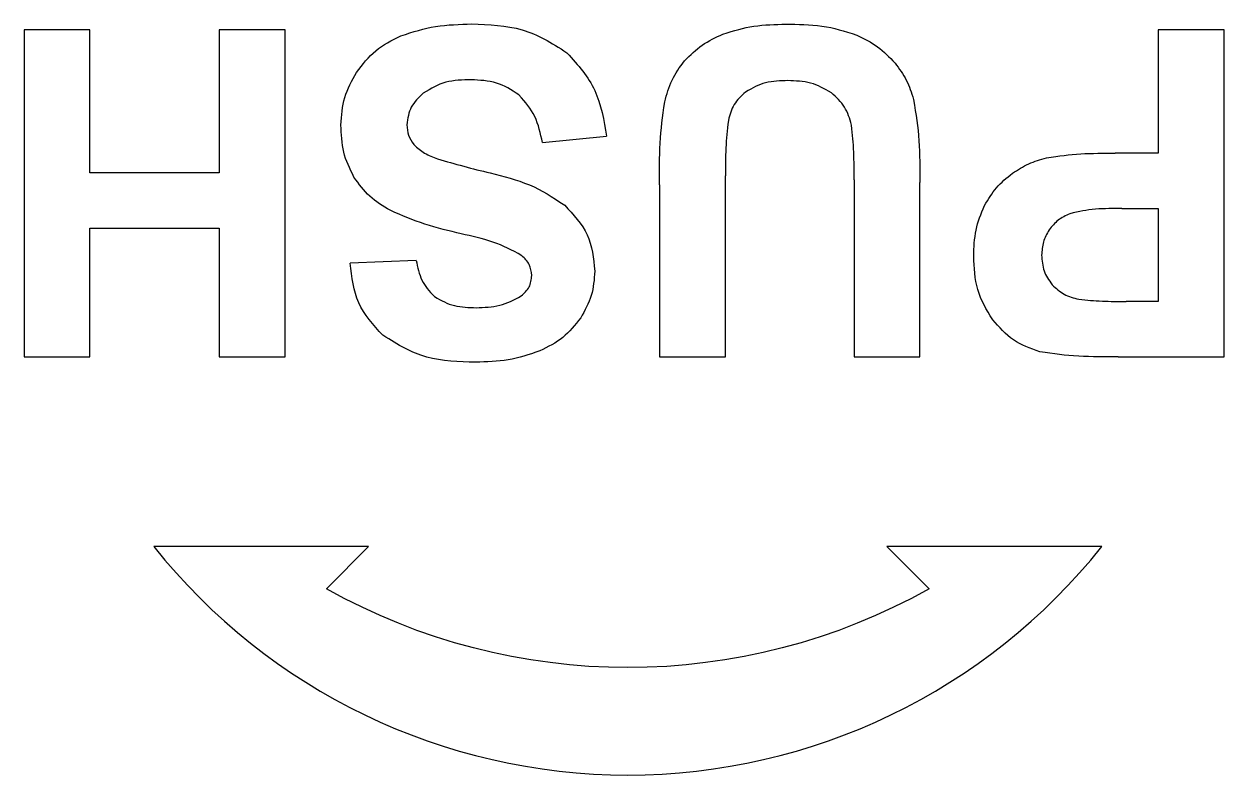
# Model space of a CAD drawing. Header units: millimetres. Extents: x -5.6 to 5.6, y -5.3 to 1.7.
import ezdxf

# ---------------------------------------------------------------- set-up
doc = ezdxf.new("R2010")
doc.units = ezdxf.units.MM
doc.layers.get('0').update_dxf_attribs({"linetype": 'CONTINUOUS'})

msp = doc.modelspace()

# ---------------------------------------------------------------- linework, layer by layer
for p, q in [((5.551, 1.685), (4.937, 1.685)), ((4.937, 1.685), (4.937, 0.537)), ((5.551, -1.357), (5.551, 1.685)), ((-0.795, 0.637), (-0.198, 0.695)), ((4.937, 0.537), (4.536, 0.537)), ((0.294, 0.241), (0.294, -1.357)), ((0.909, -1.357), (0.909, 0.326)), ((2.106, 0.29), (2.106, -1.357)), ((2.72, -1.357), (2.72, 0.265)), ((4.6, 0.021), (4.937, 0.021)), ((4.937, 0.021), (4.937, -0.843)), ((-1.97, -0.461), (-2.584, -0.488)), ((4.937, -0.843), (4.64, -0.843)), ((0.294, -1.357), (0.909, -1.357)), ((2.106, -1.357), (2.72, -1.357)), ((4.565, -1.357), (5.551, -1.357))]:
    msp.add_line(p, q)
msp.add_lwpolyline([(-3.19, -1.357), (-3.19, 1.685), (-3.804, 1.685), (-3.804, 0.355), (-5.008, 0.355), (-5.008, 1.685), (-5.622, 1.685), (-5.622, -1.357), (-5.008, -1.357), (-5.008, -0.16), (-3.804, -0.16), (-3.804, -1.357)], close=True)
msp.add_lwpolyline([(-2.413, -3.125), (-4.413, -3.125, 0.481569), (4.413, -3.125), (2.413, -3.125), (2.805, -3.518, -0.26108), (-2.805, -3.518)], format="xyb", close=True)
for points, knots in [([(-2.115, 1.628), (-1.996, 1.667), (-1.901, 1.698), (-1.679, 1.733), (-1.566, 1.736), (-1.453, 1.739)], [0, 0, 0, 0, 0.03760124, 0.03760124, 0.07477703, 0.07477703, 0.07477703, 0.07477703]), ([(-1.453, 1.739), (-1.293, 1.733), (-1.133, 1.727), (-0.834, 1.642), (-0.717, 1.568), (-0.567, 1.472)], [0, 0, 0, 0, 0.04804662, 0.04804662, 0.09680697, 0.09680697, 0.09680697, 0.09680697]), ([(0.886, 1.644), (0.992, 1.678), (1.074, 1.704), (1.271, 1.733), (1.371, 1.735), (1.471, 1.737)], [0, 0, 0, 0, 0.03357466, 0.03357466, 0.06658786, 0.06658786, 0.06658786, 0.06658786]), ([(1.471, 1.737), (1.584, 1.736), (1.696, 1.735), (1.921, 1.703), (2.01, 1.675), (2.132, 1.636)], [0, 0, 0, 0, 0.03383683, 0.03383683, 0.06874965, 0.06874965, 0.06874965, 0.06874965]), ([(-2.526, 1.289), (-2.469, 1.363), (-2.416, 1.434), (-2.279, 1.547), (-2.197, 1.587), (-2.115, 1.628)], [0, 0, 0, 0, 0.02819993, 0.02819993, 0.05638479, 0.05638479, 0.05638479, 0.05638479]), ([(0.528, 1.396), (0.584, 1.452), (0.632, 1.5), (0.752, 1.583), (0.819, 1.614), (0.886, 1.644)], [0, 0, 0, 0, 0.02365026, 0.02365026, 0.04721952, 0.04721952, 0.04721952, 0.04721952]), ([(2.132, 1.636), (2.199, 1.603), (2.266, 1.57), (2.385, 1.483), (2.433, 1.433), (2.488, 1.375)], [0, 0, 0, 0, 0.02243706, 0.02243706, 0.04495811, 0.04495811, 0.04495811, 0.04495811]), ([(-0.567, 1.472), (-0.458, 1.351), (-0.369, 1.251), (-0.248, 0.99), (-0.223, 0.842), (-0.198, 0.695)], [0, 0, 0, 0, 0.04885133, 0.04885133, 0.09735547, 0.09735547, 0.09735547, 0.09735547]), ([(0.344, 1.015), (0.363, 1.084), (0.382, 1.153), (0.442, 1.281), (0.483, 1.336), (0.528, 1.396)], [0, 0, 0, 0, 0.02156565, 0.02156565, 0.04317168, 0.04317168, 0.04317168, 0.04317168]), ([(2.488, 1.375), (2.526, 1.323), (2.564, 1.272), (2.622, 1.16), (2.64, 1.102), (2.66, 1.037)], [0, 0, 0, 0, 0.01921613, 0.01921613, 0.03847587, 0.03847587, 0.03847587, 0.03847587]), ([(-2.671, 0.799), (-2.665, 0.887), (-2.659, 0.973), (-2.61, 1.136), (-2.568, 1.212), (-2.526, 1.289)], [0, 0, 0, 0, 0.02659372, 0.02659372, 0.05318313, 0.05318313, 0.05318313, 0.05318313]), ([(-1.459, 1.22), (-1.539, 1.218), (-1.62, 1.216), (-1.771, 1.176), (-1.829, 1.141), (-1.906, 1.095)], [0, 0, 0, 0, 0.02406495, 0.02406495, 0.04862091, 0.04862091, 0.04862091, 0.04862091]), ([(-1.014, 1.079), (-1.088, 1.127), (-1.148, 1.167), (-1.298, 1.212), (-1.379, 1.216), (-1.459, 1.22)], [0, 0, 0, 0, 0.02654857, 0.02654857, 0.0528733, 0.0528733, 0.0528733, 0.0528733]), ([(1.49, 1.212), (1.419, 1.21), (1.349, 1.208), (1.215, 1.174), (1.164, 1.145), (1.095, 1.105)], [0, 0, 0, 0, 0.02112324, 0.02112324, 0.04269726, 0.04269726, 0.04269726, 0.04269726]), ([(1.895, 1.099), (1.826, 1.139), (1.771, 1.17), (1.634, 1.207), (1.562, 1.209), (1.49, 1.212)], [0, 0, 0, 0, 0.02409754, 0.02409754, 0.04789348, 0.04789348, 0.04789348, 0.04789348]), ([(-1.906, 1.095), (-1.948, 1.054), (-1.99, 1.014), (-2.042, 0.916), (-2.049, 0.863), (-2.057, 0.801)], [0, 0, 0, 0, 0.01750104, 0.01750104, 0.03506492, 0.03506492, 0.03506492, 0.03506492]), ([(-0.795, 0.637), (-0.813, 0.72), (-0.831, 0.803), (-0.903, 0.953), (-0.951, 1.008), (-1.014, 1.079)], [0, 0, 0, 0, 0.02553962, 0.02553962, 0.05144741, 0.05144741, 0.05144741, 0.05144741]), ([(0.294, 0.241), (0.294, 0.37), (0.294, 0.5), (0.309, 0.766), (0.323, 0.868), (0.344, 1.015)], [0, 0, 0, 0, 0.03889198, 0.03889198, 0.08009107, 0.08009107, 0.08009107, 0.08009107]), ([(1.095, 1.105), (1.056, 1.069), (1.017, 1.032), (0.964, 0.945), (0.95, 0.896), (0.936, 0.842)], [0, 0, 0, 0, 0.01597613, 0.01597613, 0.03196579, 0.03196579, 0.03196579, 0.03196579]), ([(2.083, 0.799), (2.066, 0.858), (2.048, 0.916), (1.986, 1.016), (1.941, 1.057), (1.895, 1.099)], [0, 0, 0, 0, 0.01836771, 0.01836771, 0.03673685, 0.03673685, 0.03673685, 0.03673685]), ([(2.66, 1.037), (2.684, 0.891), (2.701, 0.787), (2.719, 0.524), (2.72, 0.395), (2.72, 0.265)], [0, 0, 0, 0, 0.0443836, 0.0443836, 0.08716444, 0.08716444, 0.08716444, 0.08716444]), ([(-2.55, 0.314), (-2.591, 0.397), (-2.625, 0.466), (-2.664, 0.629), (-2.668, 0.714), (-2.671, 0.799)], [0, 0, 0, 0, 0.02775301, 0.02775301, 0.05533446, 0.05533446, 0.05533446, 0.05533446]), ([(-2.057, 0.801), (-2.055, 0.767), (-2.052, 0.734), (-2.031, 0.673), (-2.013, 0.646), (-1.994, 0.617)], [0, 0, 0, 0, 0.01007036, 0.01007036, 0.02015215, 0.02015215, 0.02015215, 0.02015215]), ([(0.936, 0.842), (0.924, 0.744), (0.917, 0.676), (0.908, 0.498), (0.908, 0.412), (0.909, 0.326)], [0, 0, 0, 0, 0.02966039, 0.02966039, 0.05776124, 0.05776124, 0.05776124, 0.05776124]), ([(2.106, 0.29), (2.106, 0.375), (2.107, 0.46), (2.1, 0.638), (2.093, 0.704), (2.083, 0.799)], [0, 0, 0, 0, 0.02549267, 0.02549267, 0.05339195, 0.05339195, 0.05339195, 0.05339195]), ([(-1.994, 0.617), (-1.957, 0.584), (-1.93, 0.559), (-1.855, 0.516), (-1.814, 0.501), (-1.773, 0.485)], [0, 0, 0, 0, 0.01489134, 0.01489134, 0.02936322, 0.02936322, 0.02936322, 0.02936322]), ([(-1.773, 0.485), (-1.681, 0.458), (-1.618, 0.439), (-1.446, 0.393), (-1.363, 0.373), (-1.281, 0.353)], [0, 0, 0, 0, 0.02865459, 0.02865459, 0.05474335, 0.05474335, 0.05474335, 0.05474335]), ([(3.58, 0.35), (3.63, 0.381), (3.68, 0.413), (3.786, 0.462), (3.839, 0.477), (3.899, 0.494)], [0, 0, 0, 0, 0.01768046, 0.01768046, 0.03540445, 0.03540445, 0.03540445, 0.03540445]), ([(3.899, 0.494), (4.02, 0.511), (4.106, 0.523), (4.323, 0.537), (4.429, 0.537), (4.536, 0.537)], [0, 0, 0, 0, 0.0365468, 0.0365468, 0.07185175, 0.07185175, 0.07185175, 0.07185175]), ([(-1.281, 0.353), (-1.157, 0.321), (-1.033, 0.29), (-0.796, 0.191), (-0.709, 0.133), (-0.588, 0.052)], [0, 0, 0, 0, 0.03839032, 0.03839032, 0.07830297, 0.07830297, 0.07830297, 0.07830297]), ([(3.322, 0.05), (3.356, 0.107), (3.39, 0.165), (3.476, 0.265), (3.525, 0.305), (3.58, 0.35)], [0, 0, 0, 0, 0.02011746, 0.02011746, 0.04027513, 0.04027513, 0.04027513, 0.04027513]), ([(-2.214, 0.005), (-2.28, 0.045), (-2.347, 0.085), (-2.459, 0.188), (-2.503, 0.25), (-2.55, 0.314)], [0, 0, 0, 0, 0.02331303, 0.02331303, 0.04663431, 0.04663431, 0.04663431, 0.04663431]), ([(-1.551, -0.214), (-1.664, -0.187), (-1.778, -0.159), (-2.004, -0.087), (-2.091, -0.048), (-2.214, 0.005)], [0, 0, 0, 0, 0.03506036, 0.03506036, 0.07143004, 0.07143004, 0.07143004, 0.07143004]), ([(-0.588, 0.052), (-0.507, -0.035), (-0.426, -0.121), (-0.332, -0.325), (-0.32, -0.44), (-0.308, -0.56)], [0, 0, 0, 0, 0.03551264, 0.03551264, 0.07103482, 0.07103482, 0.07103482, 0.07103482]), ([(3.22, -0.421), (3.223, -0.34), (3.226, -0.258), (3.259, -0.1), (3.287, -0.033), (3.322, 0.05)], [0, 0, 0, 0, 0.02452161, 0.02452161, 0.04923856, 0.04923856, 0.04923856, 0.04923856]), ([(4.6, 0.021), (4.518, 0.021), (4.436, 0.022), (4.268, 0.008), (4.205, -0.007), (4.115, -0.027)], [0, 0, 0, 0, 0.02458284, 0.02458284, 0.05107063, 0.05107063, 0.05107063, 0.05107063]), ([(4.115, -0.027), (4.077, -0.045), (4.039, -0.062), (3.975, -0.112), (3.95, -0.143), (3.923, -0.177)], [0, 0, 0, 0, 0.01248805, 0.01248805, 0.02498333, 0.02498333, 0.02498333, 0.02498333]), ([(-0.986, -0.417), (-1.086, -0.363), (-1.155, -0.325), (-1.353, -0.258), (-1.452, -0.236), (-1.551, -0.214)], [0, 0, 0, 0, 0.03418822, 0.03418822, 0.06557509, 0.06557509, 0.06557509, 0.06557509]), ([(3.923, -0.177), (3.901, -0.215), (3.881, -0.25), (3.858, -0.329), (3.856, -0.371), (3.853, -0.413)], [0, 0, 0, 0, 0.01319386, 0.01319386, 0.02637291, 0.02637291, 0.02637291, 0.02637291]), ([(-0.895, -0.602), (-0.899, -0.564), (-0.903, -0.53), (-0.934, -0.468), (-0.96, -0.443), (-0.986, -0.417)], [0, 0, 0, 0, 0.0114436, 0.0114436, 0.02286913, 0.02286913, 0.02286913, 0.02286913]), ([(3.397, -1.014), (3.337, -0.915), (3.288, -0.833), (3.23, -0.634), (3.225, -0.528), (3.22, -0.421)], [0, 0, 0, 0, 0.03472119, 0.03472119, 0.06921132, 0.06921132, 0.06921132, 0.06921132]), ([(3.853, -0.413), (3.857, -0.463), (3.86, -0.514), (3.892, -0.605), (3.919, -0.644), (3.951, -0.687)], [0, 0, 0, 0, 0.01514198, 0.01514198, 0.03032162, 0.03032162, 0.03032162, 0.03032162]), ([(-2.28, -1.158), (-2.371, -1.059), (-2.455, -0.969), (-2.555, -0.744), (-2.569, -0.616), (-2.584, -0.488)], [0, 0, 0, 0, 0.04042134, 0.04042134, 0.08079225, 0.08079225, 0.08079225, 0.08079225]), ([(-1.97, -0.461), (-1.957, -0.525), (-1.944, -0.589), (-1.889, -0.703), (-1.85, -0.745), (-1.801, -0.798)], [0, 0, 0, 0, 0.01963645, 0.01963645, 0.03959446, 0.03959446, 0.03959446, 0.03959446]), ([(-0.992, -0.791), (-0.964, -0.766), (-0.936, -0.74), (-0.911, -0.693), (-0.906, -0.676), (-0.899, -0.639), (-0.897, -0.62), (-0.895, -0.602)], [0, 0, 0, 0, 0.01138277, 0.01138277, 0.01702465, 0.01702465, 0.02218033, 0.02218033, 0.02218033, 0.02218033]), ([(-0.308, -0.56), (-0.313, -0.639), (-0.319, -0.715), (-0.363, -0.86), (-0.401, -0.928), (-0.439, -0.995)], [0, 0, 0, 0, 0.02371575, 0.02371575, 0.0474267, 0.0474267, 0.0474267, 0.0474267]), ([(3.951, -0.687), (3.987, -0.721), (4.022, -0.753), (4.104, -0.798), (4.151, -0.81), (4.198, -0.822)], [0, 0, 0, 0, 0.0148369, 0.0148369, 0.02966988, 0.02966988, 0.02966988, 0.02966988]), ([(-1.801, -0.798), (-1.733, -0.836), (-1.682, -0.865), (-1.55, -0.898), (-1.481, -0.899), (-1.412, -0.901)], [0, 0, 0, 0, 0.02343048, 0.02343048, 0.04632964, 0.04632964, 0.04632964, 0.04632964]), ([(-1.412, -0.901), (-1.337, -0.898), (-1.263, -0.896), (-1.122, -0.861), (-1.065, -0.83), (-0.992, -0.791)], [0, 0, 0, 0, 0.02230658, 0.02230658, 0.0449523, 0.0449523, 0.0449523, 0.0449523]), ([(4.198, -0.822), (4.281, -0.831), (4.338, -0.837), (4.492, -0.843), (4.566, -0.843), (4.64, -0.843)], [0, 0, 0, 0, 0.02513358, 0.02513358, 0.04834341, 0.04834341, 0.04834341, 0.04834341]), ([(-0.439, -0.995), (-0.493, -1.064), (-0.542, -1.127), (-0.669, -1.229), (-0.744, -1.266), (-0.819, -1.303)], [0, 0, 0, 0, 0.02633962, 0.02633962, 0.05263625, 0.05263625, 0.05263625, 0.05263625]), ([(3.835, -1.312), (3.746, -1.28), (3.663, -1.25), (3.518, -1.15), (3.457, -1.082), (3.397, -1.014)], [0, 0, 0, 0, 0.02824036, 0.02824036, 0.05646222, 0.05646222, 0.05646222, 0.05646222]), ([(-1.418, -1.409), (-1.573, -1.405), (-1.728, -1.4), (-2.02, -1.32), (-2.132, -1.25), (-2.28, -1.158)], [0, 0, 0, 0, 0.04662852, 0.04662852, 0.09416408, 0.09416408, 0.09416408, 0.09416408]), ([(-0.819, -1.303), (-0.925, -1.34), (-1.012, -1.369), (-1.213, -1.403), (-1.315, -1.406), (-1.418, -1.409)], [0, 0, 0, 0, 0.03369643, 0.03369643, 0.06712555, 0.06712555, 0.06712555, 0.06712555]), ([(4.565, -1.357), (4.443, -1.358), (4.32, -1.359), (4.066, -1.346), (3.971, -1.332), (3.835, -1.312)], [0, 0, 0, 0, 0.03671945, 0.03671945, 0.07677637, 0.07677637, 0.07677637, 0.07677637])]:
    msp.add_open_spline(points, degree=3, knots=knots)

doc.saveas('drawing.dxf')
